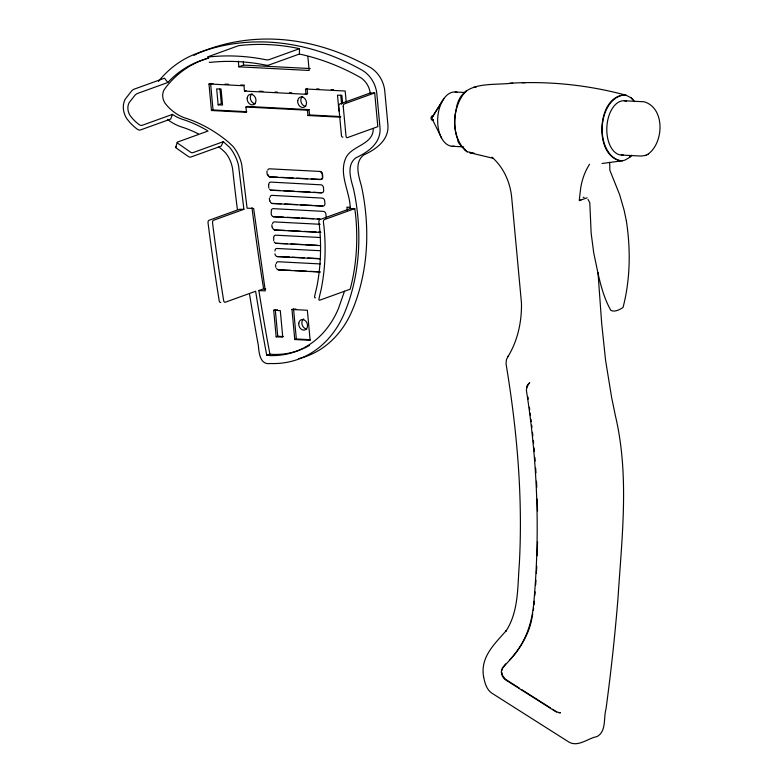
<?xml version="1.0" encoding="UTF-8"?>
<svg xmlns="http://www.w3.org/2000/svg" width="783" height="783" viewBox="0 0 783 783"><rect width="100%" height="100%" fill="white"/><g stroke="black" fill="none" stroke-linecap="round" stroke-linejoin="round"><path stroke-width="1.17" d="M266.905 171.105L267.14 174.355M537.539 541.611L537.187 555.705M209.247 62.102L209.707 62.425C228.46 60.36 247.487 61.417 265.975 65.165A2.173 0.548 -0.5 0 0 269.009 65.009L299.39 54.037L299.498 48.663A274.011 215.227 70.1 0 0 238.492 45.698L207.701 56.875L208.572 56.983C227.745 54.879 247.193 55.955 266.083 59.782A2.173 0.548 -0.5 0 0 269.117 59.635L299.498 48.663M536.756 566.236L536.394 573.234M465.229 150.356C472.883 156.404 456.078 142.976 457.996 140.196C454.052 130.262 453.807 119.094 456.283 108.768C460.805 80.091 490.54 85.778 512.748 83.135M465.484 150.463C449.736 135.087 452.29 105.255 466.433 90.681M602.049 163.481L622.279 160.799C592.858 158.822 596.313 93.461 626.018 95.203C588.278 85.014 548.903 80.845 509.87 83.252M619.823 160.897C594.375 152.342 597.126 100.126 623.601 94.782M535.67 584.881L535.964 580.223M534.055 604.77L534.349 601.256M534.838 595.403L535.132 591.889M533.36 610.486L533.634 608.195M609.683 162.345L609.849 170.224L619.627 194.644L624.159 210.333L626.39 221.041M373.295 129.048C372.816 144.943 352.36 145.295 346.037 157.471C338.207 174.188 350.07 191.532 350.295 208.63L319.914 219.592A2.173 1.292 89.9 0 0 318.926 222.176L319.454 226.277A183.995 144.522 70.1 0 1 316.821 286.872L314.629 296.317A2.173 1.037 -63.5 0 0 315.441 297.804M532.323 616.29L532.734 613.96M501.932 670.414L502.96 667.449L505.573 663.925M526.851 387.849L528.319 384.003L529.729 382.74L526.812 386.225L526.411 390.433C537.49 461.353 540.309 533.644 533.556 605.151C531.461 625.754 523.925 645.623 509.733 659.903M532.058 617.415C528.77 637.538 516.154 653.883 502.422 667.958C500.131 671.873 501.737 677.324 505.466 679.761L555.94 711.786L560.491 712.833L558.553 712.667M344.491 291.237L338.501 308.404A107.946 84.789 70.1 0 1 269.45 355.551L266.739 355.286L264.85 345.146A2007.857 1577.138 70.1 0 1 256.1 294.242L255.63 291.266L225.25 302.238A2.173 1.312 87.5 0 1 223.644 300.574L221.775 288.692A2007.857 1577.138 70.1 0 1 214.454 237.729L212.536 222.861A2.173 1.292 89.9 0 1 213.524 220.277L243.904 209.306L238.551 165.614A35.362 27.777 70.1 0 0 229.791 147.537L223.292 141.684L192.912 152.656A2.173 1.067 25.4 0 1 190.073 151.853L178.074 143.465A2.173 0.94 17.3 0 1 177.672 142.007L208.053 131.035L205.44 129.469A143.847 112.987 70.1 0 0 183.888 119.77L181.294 118.938A45.727 35.92 70.1 0 1 172.456 114.377L142.075 125.349A2.173 1.018 22.3 0 1 139.198 124.644L138.718 124.291A45.727 35.92 70.1 0 1 132.846 118.928L130.242 115.796A11.363 8.926 70.1 0 1 129.146 102.642L134.979 95.232A2.173 0.499 -37.5 0 1 137.456 93.471L167.836 82.499L169.519 80.688A127.688 100.293 70.1 0 1 197.247 62.023A268.579 210.97 70.1 0 1 208.699 57.893M175.764 147.184L177.261 142.369M172.456 114.377L170.714 119.036L140.333 130.007A2.173 1.018 22.3 0 1 137.456 129.303L136.712 128.764A51.316 40.305 70.1 0 1 130.125 122.755L126.866 118.791A16.952 13.321 70.1 0 1 125.231 99.167L131.671 90.916A2.173 0.499 -37.5 0 1 134.147 89.164L164.528 78.192L167.836 82.499M223.292 141.684L221.197 146.088L190.817 157.06A2.173 1.067 25.4 0 1 187.989 156.257L176.576 148.281A2.173 0.94 17.3 0 1 176.165 146.822M432.637 116.52L443.892 98.619M432.519 116.696L442.385 101.007M631.597 155.347L629.415 157.442L631.852 155.279M629.679 157.363L624.991 160.094L622.279 160.799M647.561 154.496C664.033 143.367 665.384 108.005 644.135 101.78L624.364 100.762M621.262 155.034L641.032 156.062L645.603 155.416L648.05 154.261M645.603 155.416L646.112 155.171M238.335 61.123L238.864 66.819L243.611 65.097L310.274 68.552M309.04 109.63L307.455 110.207L307.944 115.512L309.53 114.944L309.04 109.63L247.536 106.449L245.95 107.017L246.439 112.331L211.459 110.511L208.992 83.967L212.986 83.517M208.992 83.967L243.983 85.778L244.472 91.082L246.058 90.515M218.154 104.824L222.548 105.049L221.07 89.125L216.676 88.89L218.154 104.824L221.315 103.679L219.945 88.89M211.459 110.511L213.035 109.943L246.821 111.695M244.472 91.082L305.977 94.273L307.562 93.706L307.063 88.391M343.248 106.498L345.988 135.958A2.173 1.282 -87 0 0 347.446 137.622L377.827 126.65L374.705 92.942L370.212 93.02L339.832 103.992A2.173 1.282 -87 0 0 338.765 106.576L341.447 135.42A2.173 1.282 -87 0 0 342.905 137.094M374.705 92.942L344.324 103.914A2.173 1.282 -87 0 0 343.248 106.498M277.515 177.154L269.978 176.899A2.721 2.134 70.1 0 1 267.678 174.824M320.081 171.438L319.767 171.555A2.721 2.134 70.1 0 1 322.204 174.315L322.449 176.978A2.721 2.134 70.1 0 1 320.501 179.513L320.824 179.405A2.721 2.134 70.1 0 0 322.772 176.86L322.527 174.208A2.721 2.134 70.1 0 0 320.081 171.438L269.558 168.815A2.721 2.134 70.1 0 0 267.776 170.048M273.766 237.738L273.698 240.508M354.777 208.621L324.397 219.583A2.173 1.292 89.9 0 0 323.408 222.166L323.966 226.453A189.584 148.917 70.1 0 1 321.255 288.888L318.975 298.675A2.173 1.037 -63.5 0 0 319.787 300.173L350.167 289.201A189.584 148.917 70.1 0 0 355.609 215.022L354.777 208.621L350.295 208.63M303.383 348.513A107.946 84.789 70.1 0 1 272.611 354.405L269.91 354.141L268.021 344.001A2007.857 1577.138 70.1 0 1 259.261 293.106L258.86 290.552L263.607 288.839L265.75 288.947M273.698 310.274L280.294 310.606L282.751 337.16L276.164 336.817L273.698 310.274L277.476 309.814M587.142 197.796L579.234 200.654L580.663 188.233A67.955 53.381 70.1 0 1 589.579 164.244M291.971 309.461L307.347 310.264L310.137 340.331L294.76 339.538L291.971 309.461L295.915 309.011M276.164 336.817L277.75 336.25L283.24 336.533M294.76 339.538L296.336 338.97L310.538 339.705M266.739 355.286L269.91 354.141M208.444 58.05L200.409 60.888A127.707 100.312 70.1 0 0 166.123 87.011L163.96 90.074A11.363 8.926 70.1 0 0 165.056 103.219L167.66 106.361A45.727 35.92 70.1 0 0 184.465 117.793L187.049 118.634A143.974 113.095 70.1 0 1 228.91 142.516L232.962 146.392A35.362 27.777 70.1 0 1 241.712 164.479L247.076 208.161L253.663 208.503L265.29 290.885L258.86 290.552M473.549 87.334L475.986 87.236M583.198 197.385L584.167 197.287M522.339 82.773L525.305 82.655M467.471 151.785L474.136 153.194M243.904 209.306L239.422 209.296L209.041 220.268A2.173 1.292 89.9 0 0 208.043 222.842L209.971 237.758A2013.445 1581.523 70.1 0 0 217.312 288.868L219.191 300.77A2.173 1.312 87.5 0 0 220.786 302.434M238.864 66.819L309.158 70.46L307.866 56.523M455.226 91.993L465.611 92.531M225.054 84.143L228.675 84.329M240.733 84.956L244.355 85.141M316.694 88.89L319.092 89.017M331.121 89.644L333.529 89.761M259.32 91.2L262.941 91.386M274.999 92.012L277.407 92.14M289.465 92.766L291.883 92.893M305.145 93.578L307.562 93.706M245.95 107.017L307.455 110.207M309.53 114.944L340.811 116.569M307.944 115.512L340.429 117.196M452.124 146.264L463.663 146.871M281.126 177.349L293.155 177.966M296.757 178.152L307.592 178.72M311.194 178.906L320.824 179.405M269.655 176.948L320.169 179.561M279.952 190.494L271.212 190.171A2.721 2.134 70.1 0 1 269.587 189.32M283.563 190.68L294.388 191.248M297.99 191.434L310.019 192.05M313.631 192.246L321.735 192.794A2.721 2.134 70.1 0 0 323.682 190.249L323.438 187.597A2.721 2.134 70.1 0 0 321.001 184.827L270.791 182.096A2.721 2.134 70.1 0 0 268.843 184.631M270.879 190.22L321.392 192.843M281.185 203.776L272.445 203.453A2.721 2.134 70.1 0 1 271.867 203.326M284.787 203.962L296.816 204.578M300.427 204.774L312.456 205.391M314.864 205.518L322.968 206.066A2.721 2.134 70.1 0 0 324.916 203.531L324.671 200.869A2.721 2.134 70.1 0 0 322.224 198.099L272.024 195.368A2.721 2.134 70.1 0 0 270.086 197.228M350.167 207.309L346.869 207.143A143.583 112.781 70.1 0 1 347.398 210.373M272.112 203.492L322.625 206.115M283.612 217.106L273.678 216.725A2.721 2.134 70.1 0 1 271.231 213.955L271.3 211.185A2.721 2.134 70.1 0 1 273.257 208.65L323.457 211.381A2.721 2.134 70.1 0 1 325.904 214.151L326.149 216.803A2.721 2.134 70.1 0 1 325.973 218.114M287.224 217.302L299.253 217.919M301.661 218.046L313.689 218.672M317.301 218.858L319.699 218.986M273.345 216.774L320.247 219.201M320.198 224.29L274.481 221.922A2.721 2.134 70.1 0 0 272.543 223.781M284.846 230.388L274.911 230.006A2.721 2.134 70.1 0 1 273.287 229.145M288.457 230.574L300.486 231.2M304.098 231.386L316.126 232.003M318.524 232.13L320.932 232.257M274.579 230.045L320.276 232.414M320.227 237.503L275.714 235.194A2.721 2.134 70.1 0 0 273.776 237.053M287.283 243.728L276.135 243.278A2.721 2.134 70.1 0 1 275.567 243.161M290.894 243.914L302.923 244.531M305.321 244.658L317.35 245.285M275.812 243.327L320.306 245.627M320.257 250.717L276.947 248.475A2.721 2.134 70.1 0 0 275.469 249.17M289.72 257.059L277.368 256.55A2.721 2.134 70.1 0 1 274.931 253.78M292.118 257.186L304.147 257.813M307.758 257.999L319.787 258.625M277.045 256.599L320.335 258.84M320.286 263.93L278.18 261.747A2.721 2.134 70.1 0 0 276.242 263.607M290.943 270.341L278.601 269.832A2.721 2.134 70.1 0 1 276.575 268.403M294.555 270.526L306.584 271.153M310.195 271.339L319.816 271.838M278.268 269.881L320.364 272.053M471.425 152.998L469.81 152.724L493.202 158.313M626.018 95.203L630.873 97.689L634.259 101.173M632.967 99.607L630.873 97.689M519.54 688.277L505.319 679.174L502.755 675.749M521.605 689.588L550.459 707.901M552.524 709.202L556.644 711.816M491.978 157.168C503.518 167.366 509.948 181.685 511.612 196.709L521.468 302.972C521.83 321.607 517.769 340.615 507.981 356.617L508.373 355.981L506.444 359.524L506.043 363.831C517.034 430.004 522.995 497.234 519.305 564.318C517.465 586.81 518.875 611.523 505.867 631.235L506.258 630.589C494.65 643.959 479.969 657.162 483.63 676.982M483.591 676.766C484.755 682.737 486.517 689.637 491.91 693.2L568.761 741.971C578.089 747.579 588.004 738.144 597.038 736.588C606.678 731.205 603.35 717.952 605.993 709.104C611.004 672.049 615.017 634.866 618.041 597.595C621.868 537.148 629.522 475.496 615.399 415.744L611.582 397.216L605.582 360.346L601.687 323.457L597.997 272.543M587.994 199.391L589.795 202.68L591.145 233.089L593.72 252.87C597.928 272.171 601.08 293.214 610.867 310.391C614.851 312.417 619.588 309.628 623.033 307.494C630.325 279.6 630.765 249.513 626.371 220.943M432.461 119.525L441.632 138.18M502.353 674.711L501.903 672.558M370.212 93.02C369.302 86.14 365.064 79.651 358.761 76.568A268.422 210.842 70.1 0 0 299.39 54.037M263.607 288.839L261.326 274.412A2007.857 1577.138 70.1 0 1 251.96 207.583M527.859 396.707L528.202 399.066M529.406 407.287L529.739 409.636M530.189 413.218L530.492 415.616M530.933 419.199L531.236 421.587M531.686 425.169L531.98 427.557M532.479 432.333L532.851 435.916M533.35 440.692L533.605 443.09M346.184 101.888L345.186 91.024L305.487 88.968L305.977 94.273M342.621 103.346L341.887 95.379L337.493 95.154L338.97 111.088M340.762 95.154L341.603 104.256M293.547 308.894L296.336 338.97M268.52 184.749L268.775 187.401A2.721 2.134 70.1 0 0 268.912 188.096M269.362 198.285L269.606 200.898M271.818 224.838L272.063 227.452M275.518 264.664L275.763 267.287M275.283 309.696L277.75 336.25M243.298 61.691L243.611 65.097M210.578 83.389L213.035 109.943M534.055 447.856L534.358 451.439M534.858 457.409L535.161 460.981M535.66 468.136L535.964 472.903M536.492 481.242L536.746 487.183M537.255 499.065L537.52 510.917M298.744 358.643A116.09 91.19 70.1 0 0 352.428 309.999A192.158 150.933 70.1 0 0 361.501 186.305C358.839 176.518 353.847 162.355 363.909 154.868C376.525 149.113 389.621 139.57 387.83 124.037L384.678 90.055C383.357 80.326 377.514 71.028 368.636 66.545A276.585 217.253 70.1 0 0 202.249 51.551A135.919 106.762 70.1 0 0 197.619 53.577M193.998 55.407A135.919 106.762 70.1 0 1 196.709 54.017M255.229 103.757A5.432 4.267 70.1 0 1 250.619 99.598A5.432 4.267 70.1 0 1 252.106 93.735M305.742 106.371A5.432 4.267 70.1 0 1 301.142 102.221A5.432 4.267 70.1 0 1 302.63 96.348M306.789 328.987A5.432 4.267 70.1 0 1 302.179 324.828A5.432 4.267 70.1 0 1 303.667 318.965M167.435 119.398A53.88 42.321 70.1 0 0 183.016 127.423A135.919 106.762 70.1 0 1 198.383 133.883M218.858 146.979A135.919 106.762 70.1 0 1 222.558 149.974L225.416 152.675A27.18 21.356 70.1 0 1 232.796 170.41L233.305 175.167A2016.019 1583.539 70.1 0 0 237.357 209.286M249.591 294.565A2016.019 1583.539 70.1 0 0 258.38 345.675C258.938 352.653 260.034 365.221 270.252 363.518A116.09 91.19 70.1 0 0 344.52 312.857A192.158 150.933 70.1 0 0 353.583 189.163C350.921 179.376 345.939 165.213 355.991 157.726C368.617 151.971 381.712 142.428 379.921 126.895L376.76 92.913C375.449 83.184 369.596 73.886 360.718 69.403A276.585 217.253 70.1 0 0 194.331 54.409A135.919 106.762 70.1 0 0 158.479 81.383M309.383 345.43A107.946 84.789 70.1 0 1 304.401 348.044M270.301 176.782A2.721 2.134 70.1 0 1 269.724 176.664M269.166 176.371A2.721 2.134 70.1 0 1 268.677 175.921M268.275 175.353A2.721 2.134 70.1 0 1 267.992 174.707M271.31 203.042A2.721 2.134 70.1 0 1 270.82 202.591M270.419 202.024A2.721 2.134 70.1 0 1 269.998 200.683M272.885 228.577A2.721 2.134 70.1 0 1 272.464 227.236M275.009 242.867A2.721 2.134 70.1 0 1 274.119 241.849M274.999 251.02A2.721 2.134 70.1 0 1 275.166 249.699M580.82 200.076A2.721 1.37 28.2 0 1 579.772 200.145M433.048 119.554A2.075 1.214 -87 0 1 431.404 119.535A2.075 1.214 -87 0 1 431.364 116.755A2.075 1.214 -87 0 1 432.999 116.285M433.42 120.142A2.075 1.214 -87 0 1 432.167 118.116A2.075 1.214 -87 0 1 433.518 116.011M623.278 154.956A27.18 15.973 -87 0 1 606.874 126.826A27.18 15.973 -87 0 1 626.351 101.105M454.14 146.186A27.18 15.973 -87 0 1 437.736 118.057A27.18 15.973 -87 0 1 457.213 92.335M247.193 97.992A5.432 4.267 70.1 0 0 253.183 104.775A5.432 4.267 70.1 0 0 254.328 95.996A5.432 4.267 70.1 0 0 247.193 97.992M297.716 100.615A5.432 4.267 70.1 0 0 303.706 107.398A5.432 4.267 70.1 0 0 304.851 98.609A5.432 4.267 70.1 0 0 297.716 100.615M298.754 323.222A5.432 4.267 70.1 0 0 304.744 330.005A5.432 4.267 70.1 0 0 305.889 321.226A5.432 4.267 70.1 0 0 298.754 323.222"/></g></svg>
